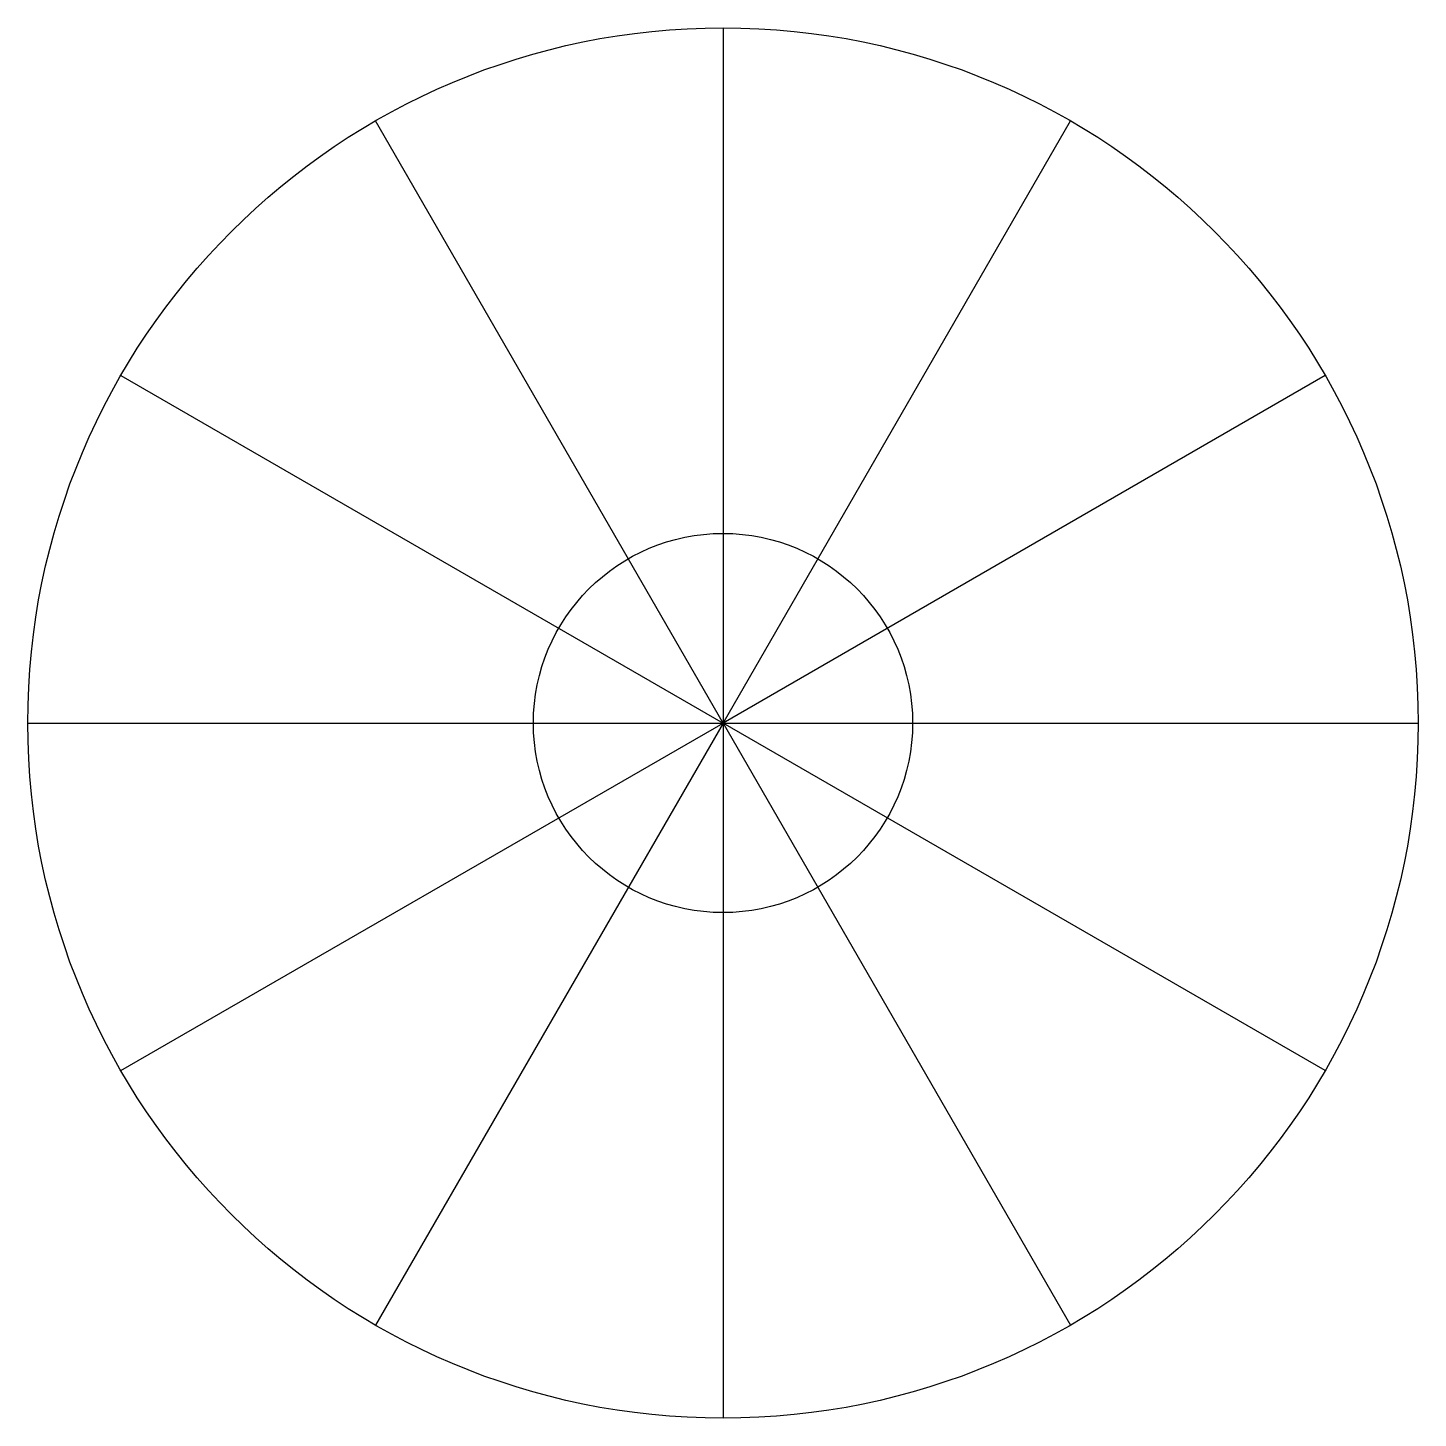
# Model space of a CAD drawing. Header units: millimetres. Extents: x -55 to 55, y -55 to 55.
import ezdxf

# ---------------------------------------------------------------- set-up
doc = ezdxf.new("R2010")
doc.units = ezdxf.units.MM
doc.header["$LTSCALE"] = 0.1

msp = doc.modelspace()

# ---------------------------------------------------------------- linework, layer by layer
for p, q in [((0, 55), (0, -55)), ((0, 0), (-27.5, 47.63)), ((0, 0), (27.5, 47.63)), ((47.63, 27.5), (0, 0)), ((-47.63, 27.5), (0, 0)), ((-55, 0), (55, 0)), ((-47.63, -27.5), (0, 0)), ((0, 0), (-27.5, -47.63)), ((47.63, -27.5), (0, 0)), ((0, 0), (27.5, -47.63))]:
    msp.add_line(p, q)
msp.add_circle((0, 0), 55)
at = {"color": 250}
msp.add_circle((0, 0), 15, dxfattribs=at)

doc.saveas('drawing.dxf')
